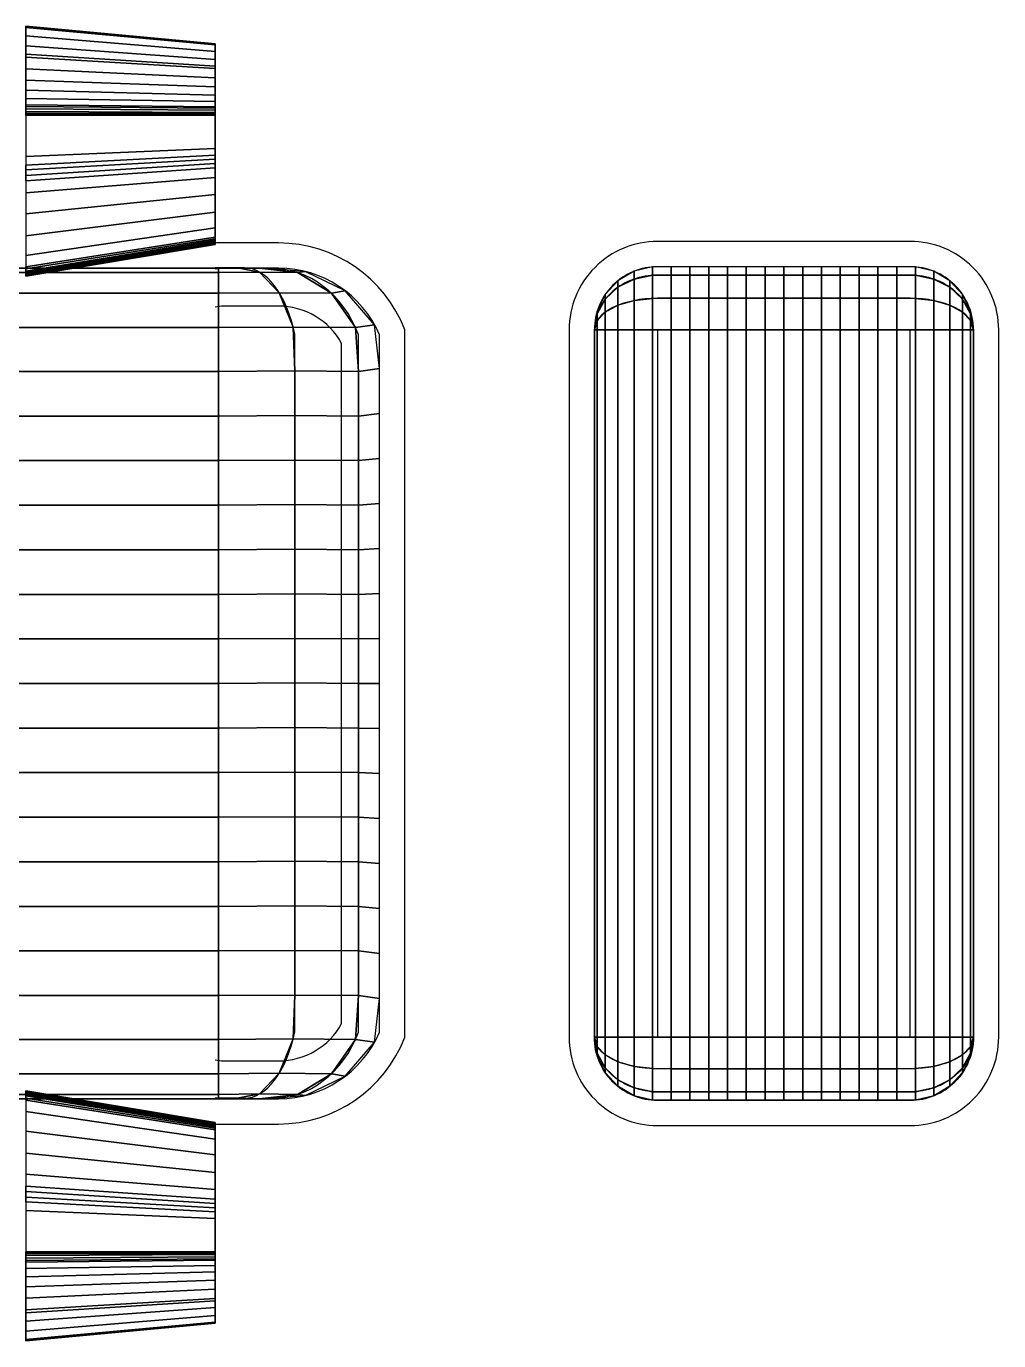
# Model space of a CAD drawing. Extents: x 0 to 1.52, y -0.52 to 0.52.
# Drawn here: x 0.75 to 1.52, y -0.52 to 0.52 of the extents above; entities that cross this region are included whole.
import ezdxf

# ---------------------------------------------------------------- set-up
doc = ezdxf.new("R2010")
doc.units = 0
doc.header["$MEASUREMENT"] = 0
doc.layers.get('0').update_dxf_attribs({"color": 8, "linetype": 'CONTINUOUS'})

msp = doc.modelspace()

# ---------------------------------------------------------------- linework, layer by layer
at = {"color": 5, "extrusion": (1, -1.7466e-15, 0)}
msp.add_lwpolyline([(0.45, 0), (0.45, 0.0566), (0.4501, 0.1065), (0.4504, 0.1504), (0.4508, 0.1892), (0.4516, 0.2235), (0.4528, 0.2542), (0.4545, 0.2822), (0.4567, 0.308), (0.4595, 0.3325), (0.4628, 0.3558), (0.4665, 0.3779), (0.4705, 0.399), (0.4746, 0.4189), (0.4788, 0.4379), (0.4828, 0.4559), (0.4867, 0.4729), (0.4902, 0.4891), (0.4934, 0.5044), (0.4963, 0.5188), (0.4988, 0.5321), (0.501, 0.5444), (0.5029, 0.5557), (0.5045, 0.5658), (0.5057, 0.5747), (0.5066, 0.5824), (0.5072, 0.5891), (0.5075, 0.5949), (0.5075, 0.5999), (0.5072, 0.6043), (0.5067, 0.6083), (0.5059, 0.6119), (0.5048, 0.6154), (0.5035, 0.6188), (0.5019, 0.6222), (0.5001, 0.6255), (0.498, 0.6286), (0.4956, 0.6315), (0.4928, 0.6341), (0.4898, 0.6364), (0.4863, 0.6383), (0.4826, 0.6398), (0.4785, 0.6409), (0.4742, 0.6416), (0.4696, 0.6419), (0.4648, 0.6419), (0.4598, 0.6415), (0.4547, 0.6408), (0.4495, 0.6398), (0.4443, 0.6386), (0.4392, 0.637), (0.4342, 0.6351), (0.4294, 0.6329), (0.4249, 0.6304), (0.4208, 0.6275), (0.4173, 0.6243), (0.4143, 0.6207), (0.4119, 0.6167), (0.4102, 0.6124), (0.409, 0.6079), (0.4083, 0.6032), (0.4082, 0.5985), (0.4084, 0.5937), (0.409, 0.5891), (0.4099, 0.5845), (0.4111, 0.5802), (0.4124, 0.576), (0.4138, 0.5718), (0.4152, 0.5675), (0.4164, 0.563), (0.4175, 0.5581), (0.4183, 0.5528), (0.4187, 0.5469), (0.4186, 0.5403), (0.4181, 0.5331), (0.4171, 0.5253), (0.4156, 0.5171), (0.4137, 0.5084), (0.4114, 0.4995), (0.4086, 0.4902), (0.4055, 0.4808), (0.4019, 0.4712), (0.3979, 0.4614), (0.3936, 0.4513), (0.389, 0.4409), (0.3842, 0.4302), (0.3792, 0.419), (0.3739, 0.4073), (0.3685, 0.3951), (0.3631, 0.3817), (0.3579, 0.3644), (0.3534, 0.3401), (0.3499, 0.3055), (0.3478, 0.2574), (0.3475, 0.1926), (0.3493, 0.1079), (0.3536, 0)], dxfattribs=at)
at = {"color": 5}
for points, elevation in [([(0.7508, -0.3249), (0.9009, -0.3488), (0.95, -0.3488, 0.310609), (1.05, -0.28), (1.05, 0), (1.05, 0.28, 0.310609), (0.95, 0.3488), (0.9009, 0.3488), (0.7599, 0.3264)], 0.1), ([(0.9, -0.3284), (0.9025, -0.3288), (0.95, -0.3288, 0.29957), (1.03, -0.2761), (1.03, 0.2761, 0.29957), (0.95, 0.3288), (0.9025, 0.3288), (0.9, 0.3284)], 0.25), ([(1.5, 0.28, 0.414214), (1.45, 0.33), (1.25, 0.33, 0.414214), (1.2, 0.28, 0.495779)], 0.25), ([(1.5, -0.28, -0.414214), (1.45, -0.33), (1.25, -0.33, -0.414214), (1.2, -0.28, -0.495779)], 0.25)]:
    msp.add_lwpolyline(points, format="xyb", dxfattribs=dict(at, elevation=elevation))
for points, elevation in [([(1.45, 0.35), (1.25, 0.35, 0.414214), (1.18, 0.28), (1.18, -0.28, 0.414214), (1.25, -0.35), (1.45, -0.35, 0.414214), (1.52, -0.28), (1.52, 0.28, 0.414214)], 0.05), ([(1.45, 0.33), (1.25, 0.33, 0.414214), (1.2, 0.28), (1.2, -0.28, 0.414214), (1.25, -0.33), (1.45, -0.33, 0.414214), (1.5, -0.28), (1.5, 0.28, 0.414214)], 0.25)]:
    msp.add_lwpolyline(points, format="xyb", close=True, dxfattribs=dict(at, elevation=elevation))
at = {"color": 5, "elevation": 0.1}
msp.add_lwpolyline([(0.7599, 0.3264), (0.7508, 0.3249)], dxfattribs=at)
at = {"color": 5, "extrusion": (-0.866025, 0, 0.5), "elevation": -0.6294}
msp.add_lwpolyline([(0.3284, 0.7098), (0.3284, 0.7558, 0.29957), (0.2757, 0.8358), (-0.2765, 0.8358, 0.29957), (-0.3292, 0.7558), (-0.3292, 0.7098)], format="xyb", dxfattribs=at)
at = {"color": 5, "extrusion": (-1, 0, 0), "elevation": -0.9025}
msp.add_lwpolyline([(0.3288, 0.3), (0.3288, 0.346, 0.29957), (0.2761, 0.426), (-0.2761, 0.426, 0.29957), (-0.3288, 0.346), (-0.3288, 0.3)], format="xyb", dxfattribs=at)
at = {"color": 5, "extrusion": (-0.5, 0, 0.866025), "elevation": -0.1923}
msp.add_lwpolyline([(0.3288, 0.933), (0.3288, 0.979, 0.29957), (0.2761, 1.059), (-0.2761, 1.059, 0.29957), (-0.3288, 0.979), (-0.3288, 0.933)], format="xyb", dxfattribs=at)
at = {"color": 5, "extrusion": (8.75304e-16, -0.5, 0.866025), "elevation": 0.0765}
msp.add_lwpolyline([(1.5, 0.3675, 0.414214), (1.45, 0.4175), (1.25, 0.4175, 0.414214), (1.2, 0.3675, 0.495779)], format="xyb", dxfattribs=at)
at = {"color": 5, "extrusion": (1.51607e-15, -0.866025, 0.5), "elevation": -0.1175}
msp.add_lwpolyline([(1.5, 0.3565, 0.414214), (1.45, 0.4065), (1.25, 0.4065, 0.414214), (1.2, 0.3565, 0.495779)], format="xyb", dxfattribs=at)
at = {"color": 5}
msp.add_lwpolyline([(0.9, -0.298), (0.9049, -0.2988), (0.95, -0.2988, 0.273212), (1, -0.2692), (1, 0.2692, 0.273212), (0.95, 0.2988), (0.9049, 0.2988), (0.9, 0.298)], format="xyb", dxfattribs=at)
at = {"color": 5, "extrusion": (1.75061e-15, -1, 0), "elevation": -0.28}
msp.add_lwpolyline([(1.5, 0.25, 0.414214), (1.45, 0.3), (1.25, 0.3, 0.414214), (1.2, 0.25, 0.495779)], format="xyb", dxfattribs=at)
at = {"color": 5}
msp.add_lwpolyline([(1.45, 0.28), (1.25, 0.28), (1.25, -0.28), (1.45, -0.28)], close=True, dxfattribs=at)
at = {"color": 5, "extrusion": (1.75061e-15, 1, 0), "elevation": -0.28}
msp.add_lwpolyline([(-1.5, 0.25, -0.414214), (-1.45, 0.3), (-1.25, 0.3, -0.414214), (-1.2, 0.25, -0.495779)], format="xyb", dxfattribs=at)
at = {"color": 5, "extrusion": (1.51607e-15, 0.866025, 0.5), "elevation": -0.1175}
msp.add_lwpolyline([(-1.5, 0.3565, -0.414214), (-1.45, 0.4065), (-1.25, 0.4065, -0.414214), (-1.2, 0.3565, -0.495779)], format="xyb", dxfattribs=at)
at = {"color": 5, "extrusion": (8.75304e-16, 0.5, 0.866025), "elevation": 0.0765}
msp.add_lwpolyline([(-1.5, 0.3675, -0.414214), (-1.45, 0.4175), (-1.25, 0.4175, -0.414214), (-1.2, 0.3675, -0.495779)], format="xyb", dxfattribs=at)
at = {"color": 5, "extrusion": (1, 1.7466e-15, 0)}
msp.add_lwpolyline([(-0.45, 0), (-0.45, 0.0566), (-0.4501, 0.1065), (-0.4504, 0.1504), (-0.4508, 0.1892), (-0.4516, 0.2235), (-0.4528, 0.2542), (-0.4545, 0.2822), (-0.4567, 0.308), (-0.4595, 0.3325), (-0.4628, 0.3558), (-0.4665, 0.3779), (-0.4705, 0.399), (-0.4746, 0.4189), (-0.4788, 0.4379), (-0.4828, 0.4559), (-0.4867, 0.4729), (-0.4902, 0.4891), (-0.4934, 0.5044), (-0.4963, 0.5188), (-0.4988, 0.5321), (-0.501, 0.5444), (-0.5029, 0.5557), (-0.5045, 0.5658), (-0.5057, 0.5747), (-0.5066, 0.5824), (-0.5072, 0.5891), (-0.5075, 0.5949), (-0.5075, 0.5999), (-0.5072, 0.6043), (-0.5067, 0.6083), (-0.5059, 0.6119), (-0.5048, 0.6154), (-0.5035, 0.6188), (-0.5019, 0.6222), (-0.5001, 0.6255), (-0.498, 0.6286), (-0.4956, 0.6315), (-0.4928, 0.6341), (-0.4898, 0.6364), (-0.4863, 0.6383), (-0.4826, 0.6398), (-0.4785, 0.6409), (-0.4742, 0.6416), (-0.4696, 0.6419), (-0.4648, 0.6419), (-0.4598, 0.6415), (-0.4547, 0.6408), (-0.4495, 0.6398), (-0.4443, 0.6386), (-0.4392, 0.637), (-0.4342, 0.6351), (-0.4294, 0.6329), (-0.4249, 0.6304), (-0.4208, 0.6275), (-0.4173, 0.6243), (-0.4143, 0.6207), (-0.4119, 0.6167), (-0.4102, 0.6124), (-0.409, 0.6079), (-0.4083, 0.6032), (-0.4082, 0.5985), (-0.4084, 0.5937), (-0.409, 0.5891), (-0.4099, 0.5845), (-0.4111, 0.5802), (-0.4124, 0.576), (-0.4138, 0.5718), (-0.4152, 0.5675), (-0.4164, 0.563), (-0.4175, 0.5581), (-0.4183, 0.5528), (-0.4187, 0.5469), (-0.4186, 0.5403), (-0.4181, 0.5331), (-0.4171, 0.5253), (-0.4156, 0.5171), (-0.4137, 0.5084), (-0.4114, 0.4995), (-0.4086, 0.4902), (-0.4055, 0.4808), (-0.4019, 0.4712), (-0.3979, 0.4614), (-0.3936, 0.4513), (-0.389, 0.4409), (-0.3842, 0.4302), (-0.3792, 0.419), (-0.3739, 0.4073), (-0.3685, 0.3951), (-0.3631, 0.3817), (-0.3579, 0.3644), (-0.3534, 0.3401), (-0.3499, 0.3055), (-0.3478, 0.2574), (-0.3475, 0.1926), (-0.3493, 0.1079), (-0.3536, 0)], dxfattribs=at)

# ---------------------------------------------------------------- meshes
at = {"color": 5}
mesh = msp.add_polymesh((2, 41), dxfattribs=at)
for k, corner in enumerate([(0.75, 0.45), (0.75, 0.45, 0.0424), (0.75, 0.45, 0.0849), (0.75, 0.4501, 0.1273), (0.75, 0.4503, 0.1698), (0.75, 0.4508, 0.2122), (0.75, 0.4515, 0.2546), (0.75, 0.4528, 0.2971), (0.75, 0.4549, 0.3395), (0.75, 0.4582, 0.3818), (0.75, 0.4633, 0.4239), (0.75, 0.4698, 0.4658), (0.75, 0.4778, 0.5075), (0.75, 0.4867, 0.549), (0.75, 0.496, 0.5904), (0.75, 0.5048, 0.6319), (0.75, 0.5128, 0.6736), (0.75, 0.5194, 0.7156), (0.75, 0.5204, 0.7578), (0.75, 0.4982, 0.7926), (0.75, 0.4569, 0.7976), (0.75, 0.4173, 0.7834), (0.75, 0.398, 0.7476), (0.75, 0.4066, 0.7063), (0.75, 0.4104, 0.6644), (0.75, 0.4023, 0.6228), (0.75, 0.3886, 0.5826), (0.75, 0.3718, 0.5436), (0.75, 0.3544, 0.5049), (0.75, 0.339, 0.4654), (0.75, 0.33, 0.424), (0.75, 0.3256, 0.3818), (0.75, 0.3237, 0.3394), (0.75, 0.3227, 0.297), (0.75, 0.3225, 0.2545), (0.75, 0.323, 0.2121), (0.75, 0.3239, 0.1697), (0.75, 0.3249, 0.1272), (0.75, 0.3266, 0.0848), (0.75, 0.3283, 0.0424), (0.75, 0.33), (0.9, 0.45), (0.9, 0.45, 0.0341), (0.9, 0.45, 0.0682), (0.9, 0.4501, 0.1023), (0.9, 0.4503, 0.1364), (0.9, 0.4506, 0.1705), (0.9, 0.4512, 0.2046), (0.9, 0.4522, 0.2387), (0.9, 0.4539, 0.2728), (0.9, 0.4566, 0.3068), (0.9, 0.4607, 0.3406), (0.9, 0.4659, 0.3743), (0.9, 0.4723, 0.4078), (0.9, 0.4795, 0.4412), (0.9, 0.487, 0.4744), (0.9, 0.4941, 0.5078), (0.9, 0.5005, 0.5413), (0.9, 0.5058, 0.575), (0.9, 0.5065, 0.6089), (0.9, 0.4888, 0.6369), (0.9, 0.4556, 0.6409), (0.9, 0.4237, 0.6295), (0.9, 0.4083, 0.6008), (0.9, 0.4152, 0.5676), (0.9, 0.4182, 0.5339), (0.9, 0.4117, 0.5004), (0.9, 0.4007, 0.4682), (0.9, 0.3872, 0.4368), (0.9, 0.3732, 0.4057), (0.9, 0.3608, 0.374), (0.9, 0.3535, 0.3407), (0.9, 0.3501, 0.3068), (0.9, 0.3485, 0.2727), (0.9, 0.3477, 0.2386), (0.9, 0.3475, 0.2045), (0.9, 0.3479, 0.1704), (0.9, 0.3487, 0.1363), (0.9, 0.3495, 0.1022), (0.9, 0.3509, 0.0682), (0.9, 0.3522, 0.0341), (0.9, 0.3536)]):
    mesh.set_mesh_vertex(divmod(k, 41), corner)
mesh = msp.add_polymesh((2, 41), dxfattribs=at)
for k, corner in enumerate([(0.9, 0.3536), (0.9, 0.3522, 0.0341), (0.9, 0.3509, 0.0682), (0.9, 0.3495, 0.1022), (0.9, 0.3487, 0.1363), (0.9, 0.3479, 0.1704), (0.9, 0.3475, 0.2045), (0.9, 0.3477, 0.2386), (0.9, 0.3485, 0.2727), (0.9, 0.3501, 0.3068), (0.9, 0.3535, 0.3407), (0.9, 0.3608, 0.374), (0.9, 0.3732, 0.4057), (0.9, 0.3872, 0.4368), (0.9, 0.4007, 0.4682), (0.9, 0.4117, 0.5004), (0.9, 0.4182, 0.5339), (0.9, 0.4152, 0.5676), (0.9, 0.4083, 0.6008), (0.9, 0.4237, 0.6295), (0.9, 0.4556, 0.6409), (0.9, 0.4888, 0.6369), (0.9, 0.5065, 0.6089), (0.9, 0.5058, 0.575), (0.9, 0.5005, 0.5413), (0.9, 0.4941, 0.5078), (0.9, 0.487, 0.4744), (0.9, 0.4795, 0.4412), (0.9, 0.4723, 0.4078), (0.9, 0.4659, 0.3743), (0.9, 0.4607, 0.3406), (0.9, 0.4566, 0.3068), (0.9, 0.4539, 0.2728), (0.9, 0.4522, 0.2387), (0.9, 0.4512, 0.2046), (0.9, 0.4506, 0.1705), (0.9, 0.4503, 0.1364), (0.9, 0.4501, 0.1023), (0.9, 0.45, 0.0682), (0.9, 0.45, 0.0341), (0.9, 0.45), (0.9, 0.3536), (0.9, 0.356), (0.9, 0.3584), (0.9, 0.3608), (0.9, 0.3632), (0.9, 0.3656), (0.9, 0.368), (0.9, 0.3704), (0.9, 0.3729), (0.9, 0.3753), (0.9, 0.3777), (0.9, 0.3801), (0.9, 0.3825), (0.9, 0.3849), (0.9, 0.3873), (0.9, 0.3897), (0.9, 0.3921), (0.9, 0.3946), (0.9, 0.397), (0.9, 0.3994), (0.9, 0.4018), (0.9, 0.4042), (0.9, 0.4066), (0.9, 0.409), (0.9, 0.4114), (0.9, 0.4138), (0.9, 0.4163), (0.9, 0.4187), (0.9, 0.4211), (0.9, 0.4235), (0.9, 0.4259), (0.9, 0.4283), (0.9, 0.4307), (0.9, 0.4331), (0.9, 0.4355), (0.9, 0.4379), (0.9, 0.4404), (0.9, 0.4428), (0.9, 0.4452), (0.9, 0.4476), (0.9, 0.45)]):
    mesh.set_mesh_vertex(divmod(k, 41), corner)
mesh = msp.add_polymesh((2, 25), dxfattribs=at)
for k, corner in enumerate([(0.9025, -0.3288, 0.3), (0.9025, -0.3288, 0.3353), (0.9025, -0.3253, 0.3703), (0.9025, -0.309, 0.4013), (0.9025, -0.2818, 0.4234), (0.9025, -0.2471, 0.426), (0.9025, -0.2118, 0.426), (0.9025, -0.1765, 0.426), (0.9025, -0.1412, 0.426), (0.9025, -0.1059, 0.426), (0.9025, -0.0706, 0.426), (0.9025, -0.0353, 0.426), (0.9025, 0, 0.426), (0.9025, 0.0353, 0.426), (0.9025, 0.0706, 0.426), (0.9025, 0.1059, 0.426), (0.9025, 0.1412, 0.426), (0.9025, 0.1765, 0.426), (0.9025, 0.2118, 0.426), (0.9025, 0.2471, 0.426), (0.9025, 0.2818, 0.4234), (0.9025, 0.309, 0.4013), (0.9025, 0.3253, 0.3703), (0.9025, 0.3288, 0.3353), (0.9025, 0.3288, 0.3), (0.4946, -0.3288, 0.3), (0.4946, -0.3288, 0.3353), (0.4946, -0.3253, 0.3703), (0.4946, -0.309, 0.4013), (0.4946, -0.2818, 0.4234), (0.4946, -0.2471, 0.426), (0.4946, -0.2118, 0.426), (0.4946, -0.1765, 0.426), (0.4946, -0.1412, 0.426), (0.4946, -0.1059, 0.426), (0.4946, -0.0706, 0.426), (0.4946, -0.0353, 0.426), (0.4946, 0, 0.426), (0.4946, 0.0353, 0.426), (0.4946, 0.0706, 0.426), (0.4946, 0.1059, 0.426), (0.4946, 0.1412, 0.426), (0.4946, 0.1765, 0.426), (0.4946, 0.2118, 0.426), (0.4946, 0.2471, 0.426), (0.4946, 0.2818, 0.4234), (0.4946, 0.309, 0.4013), (0.4946, 0.3253, 0.3703), (0.4946, 0.3288, 0.3353), (0.4946, 0.3288, 0.3)]):
    mesh.set_mesh_vertex(divmod(k, 25), corner)
mesh = msp.add_polymesh((2, 25), dxfattribs=at)
for k, corner in enumerate([(0.9, -0.3284, 0.3), (0.9176, -0.3284, 0.3306), (0.9351, -0.3249, 0.3609), (0.9506, -0.3086, 0.3877), (0.9617, -0.2814, 0.4068), (0.963, -0.2467, 0.4091), (0.963, -0.2114, 0.4091), (0.963, -0.1761, 0.4091), (0.963, -0.1408, 0.4091), (0.963, -0.1055, 0.4091), (0.963, -0.0702, 0.4091), (0.963, -0.0349, 0.4091), (0.963, 0.0004, 0.4091), (0.963, 0.0357, 0.4091), (0.963, 0.071, 0.4091), (0.963, 0.1063, 0.4091), (0.963, 0.1416, 0.4091), (0.963, 0.1769, 0.4091), (0.963, 0.2122, 0.4091), (0.963, 0.2475, 0.4091), (0.9617, 0.2822, 0.4068), (0.9506, 0.3094, 0.3877), (0.9351, 0.3257, 0.3609), (0.9176, 0.3292, 0.3306), (0.9, 0.3292, 0.3), (0.9025, -0.3288, 0.3), (0.9025, -0.3288, 0.3353), (0.9025, -0.3253, 0.3703), (0.9025, -0.309, 0.4013), (0.9025, -0.2818, 0.4234), (0.9025, -0.2471, 0.426), (0.9025, -0.2118, 0.426), (0.9025, -0.1765, 0.426), (0.9025, -0.1412, 0.426), (0.9025, -0.1059, 0.426), (0.9025, -0.0706, 0.426), (0.9025, -0.0353, 0.426), (0.9025, 0, 0.426), (0.9025, 0.0353, 0.426), (0.9025, 0.0706, 0.426), (0.9025, 0.1059, 0.426), (0.9025, 0.1412, 0.426), (0.9025, 0.1765, 0.426), (0.9025, 0.2118, 0.426), (0.9025, 0.2471, 0.426), (0.9025, 0.2818, 0.4234), (0.9025, 0.309, 0.4013), (0.9025, 0.3253, 0.3703), (0.9025, 0.3288, 0.3353), (0.9025, 0.3288, 0.3)]):
    mesh.set_mesh_vertex(divmod(k, 25), corner)
mesh = msp.add_polymesh((2, 25), dxfattribs=at)
for k, corner in enumerate([(0.9042, -0.3288, 0.3), (0.9347, -0.3288, 0.3176), (0.965, -0.3253, 0.3351), (0.9919, -0.309, 0.3506), (1.011, -0.2818, 0.3617), (1.0133, -0.2471, 0.363), (1.0133, -0.2118, 0.363), (1.0133, -0.1765, 0.363), (1.0133, -0.1412, 0.363), (1.0133, -0.1059, 0.363), (1.0133, -0.0706, 0.363), (1.0133, -0.0353, 0.363), (1.0133, 0, 0.363), (1.0133, 0.0353, 0.363), (1.0133, 0.0706, 0.363), (1.0133, 0.1059, 0.363), (1.0133, 0.1412, 0.363), (1.0133, 0.1765, 0.363), (1.0133, 0.2118, 0.363), (1.0133, 0.2471, 0.363), (1.011, 0.2818, 0.3617), (0.9919, 0.309, 0.3506), (0.965, 0.3253, 0.3351), (0.9347, 0.3288, 0.3176), (0.9042, 0.3288, 0.3), (0.9, -0.3284, 0.3), (0.9176, -0.3284, 0.3306), (0.9351, -0.3249, 0.3609), (0.9506, -0.3086, 0.3877), (0.9617, -0.2814, 0.4068), (0.963, -0.2467, 0.4091), (0.963, -0.2114, 0.4091), (0.963, -0.1761, 0.4091), (0.963, -0.1408, 0.4091), (0.963, -0.1055, 0.4091), (0.963, -0.0702, 0.4091), (0.963, -0.0349, 0.4091), (0.963, 0.0004, 0.4091), (0.963, 0.0357, 0.4091), (0.963, 0.071, 0.4091), (0.963, 0.1063, 0.4091), (0.963, 0.1416, 0.4091), (0.963, 0.1769, 0.4091), (0.963, 0.2122, 0.4091), (0.963, 0.2475, 0.4091), (0.9617, 0.2822, 0.4068), (0.9506, 0.3094, 0.3877), (0.9351, 0.3257, 0.3609), (0.9176, 0.3292, 0.3306), (0.9, 0.3292, 0.3)]):
    mesh.set_mesh_vertex(divmod(k, 25), corner)
mesh = msp.add_polymesh((2, 25), dxfattribs=at)
for k, corner in enumerate([(0.9, -0.3284, 0.3), (0.9356, -0.3288, 0.3), (0.971, -0.3262, 0.3), (1.0029, -0.3109, 0.3), (1.0261, -0.2841, 0.3), (1.03, -0.2494, 0.3), (1.03, -0.2138, 0.3), (1.03, -0.1781, 0.3), (1.03, -0.1425, 0.3), (1.03, -0.1069, 0.3), (1.03, -0.0713, 0.3), (1.03, -0.0356, 0.3), (1.03, 0, 0.3), (1.03, 0.0356, 0.3), (1.03, 0.0713, 0.3), (1.03, 0.1069, 0.3), (1.03, 0.1425, 0.3), (1.03, 0.1781, 0.3), (1.03, 0.2138, 0.3), (1.03, 0.2494, 0.3), (1.0261, 0.2841, 0.3), (1.0029, 0.3109, 0.3), (0.971, 0.3262, 0.3), (0.9356, 0.3288, 0.3), (0.9, 0.3284, 0.3), (0.9042, -0.3288, 0.3), (0.9347, -0.3288, 0.3176), (0.965, -0.3253, 0.3351), (0.9919, -0.309, 0.3506), (1.011, -0.2818, 0.3617), (1.0133, -0.2471, 0.363), (1.0133, -0.2118, 0.363), (1.0133, -0.1765, 0.363), (1.0133, -0.1412, 0.363), (1.0133, -0.1059, 0.363), (1.0133, -0.0706, 0.363), (1.0133, -0.0353, 0.363), (1.0133, 0, 0.363), (1.0133, 0.0353, 0.363), (1.0133, 0.0706, 0.363), (1.0133, 0.1059, 0.363), (1.0133, 0.1412, 0.363), (1.0133, 0.1765, 0.363), (1.0133, 0.2118, 0.363), (1.0133, 0.2471, 0.363), (1.011, 0.2818, 0.3617), (0.9919, 0.309, 0.3506), (0.965, 0.3253, 0.3351), (0.9347, 0.3288, 0.3176), (0.9042, 0.3288, 0.3)]):
    mesh.set_mesh_vertex(divmod(k, 25), corner)
mesh = msp.add_polymesh((2, 25), dxfattribs=at)
for k, corner in enumerate([(1.5, 0.28, 0.25), (1.4978, 0.2947, 0.25), (1.4914, 0.308, 0.25), (1.4814, 0.3189, 0.25), (1.4686, 0.3264, 0.25), (1.4541, 0.3298, 0.25), (1.4393, 0.33, 0.25), (1.4244, 0.33, 0.25), (1.4095, 0.33, 0.25), (1.3946, 0.33, 0.25), (1.3798, 0.33, 0.25), (1.3649, 0.33, 0.25), (1.35, 0.33, 0.25), (1.3351, 0.33, 0.25), (1.3202, 0.33, 0.25), (1.3054, 0.33, 0.25), (1.2905, 0.33, 0.25), (1.2756, 0.33, 0.25), (1.2607, 0.33, 0.25), (1.2459, 0.3298, 0.25), (1.2314, 0.3264, 0.25), (1.2186, 0.3189, 0.25), (1.2086, 0.308, 0.25), (1.2022, 0.2947, 0.25), (1.2, 0.28, 0.25), (1.5, 0.28, 0.25), (1.4978, 0.2927, 0.2573), (1.4914, 0.3043, 0.264), (1.4814, 0.3137, 0.2695), (1.4686, 0.3202, 0.2732), (1.4541, 0.3232, 0.2749), (1.4393, 0.3233, 0.275), (1.4244, 0.3233, 0.275), (1.4095, 0.3233, 0.275), (1.3946, 0.3233, 0.275), (1.3798, 0.3233, 0.275), (1.3649, 0.3233, 0.275), (1.35, 0.3233, 0.275), (1.3351, 0.3233, 0.275), (1.3202, 0.3233, 0.275), (1.3054, 0.3233, 0.275), (1.2905, 0.3233, 0.275), (1.2756, 0.3233, 0.275), (1.2607, 0.3233, 0.275), (1.2459, 0.3232, 0.2749), (1.2314, 0.3202, 0.2732), (1.2186, 0.3137, 0.2695), (1.2086, 0.3043, 0.264), (1.2022, 0.2927, 0.2573), (1.2, 0.28, 0.25)]):
    mesh.set_mesh_vertex(divmod(k, 25), corner)
mesh = msp.add_polymesh((2, 25), dxfattribs=at)
for k, corner in enumerate([(1.5, 0.28, 0.25), (1.4978, 0.2927, 0.2573), (1.4914, 0.3043, 0.264), (1.4814, 0.3137, 0.2695), (1.4686, 0.3202, 0.2732), (1.4541, 0.3232, 0.2749), (1.4393, 0.3233, 0.275), (1.4244, 0.3233, 0.275), (1.4095, 0.3233, 0.275), (1.3946, 0.3233, 0.275), (1.3798, 0.3233, 0.275), (1.3649, 0.3233, 0.275), (1.35, 0.3233, 0.275), (1.3351, 0.3233, 0.275), (1.3202, 0.3233, 0.275), (1.3054, 0.3233, 0.275), (1.2905, 0.3233, 0.275), (1.2756, 0.3233, 0.275), (1.2607, 0.3233, 0.275), (1.2459, 0.3232, 0.2749), (1.2314, 0.3202, 0.2732), (1.2186, 0.3137, 0.2695), (1.2086, 0.3043, 0.264), (1.2022, 0.2927, 0.2573), (1.2, 0.28, 0.25), (1.5, 0.28, 0.25), (1.4978, 0.2873, 0.2627), (1.4914, 0.294, 0.2743), (1.4814, 0.2995, 0.2837), (1.4686, 0.3032, 0.2902), (1.4541, 0.3049, 0.2932), (1.4393, 0.305, 0.2933), (1.4244, 0.305, 0.2933), (1.4095, 0.305, 0.2933), (1.3946, 0.305, 0.2933), (1.3798, 0.305, 0.2933), (1.3649, 0.305, 0.2933), (1.35, 0.305, 0.2933), (1.3351, 0.305, 0.2933), (1.3202, 0.305, 0.2933), (1.3054, 0.305, 0.2933), (1.2905, 0.305, 0.2933), (1.2756, 0.305, 0.2933), (1.2607, 0.305, 0.2933), (1.2459, 0.3049, 0.2932), (1.2314, 0.3032, 0.2902), (1.2186, 0.2995, 0.2837), (1.2086, 0.294, 0.2743), (1.2022, 0.2873, 0.2627), (1.2, 0.28, 0.25)]):
    mesh.set_mesh_vertex(divmod(k, 25), corner)
mesh = msp.add_polymesh((2, 25), dxfattribs=at)
for k, corner in enumerate([(1.5, 0.28, 0.25), (1.4978, 0.2873, 0.2627), (1.4914, 0.294, 0.2743), (1.4814, 0.2995, 0.2837), (1.4686, 0.3032, 0.2902), (1.4541, 0.3049, 0.2932), (1.4393, 0.305, 0.2933), (1.4244, 0.305, 0.2933), (1.4095, 0.305, 0.2933), (1.3946, 0.305, 0.2933), (1.3798, 0.305, 0.2933), (1.3649, 0.305, 0.2933), (1.35, 0.305, 0.2933), (1.3351, 0.305, 0.2933), (1.3202, 0.305, 0.2933), (1.3054, 0.305, 0.2933), (1.2905, 0.305, 0.2933), (1.2756, 0.305, 0.2933), (1.2607, 0.305, 0.2933), (1.2459, 0.3049, 0.2932), (1.2314, 0.3032, 0.2902), (1.2186, 0.2995, 0.2837), (1.2086, 0.294, 0.2743), (1.2022, 0.2873, 0.2627), (1.2, 0.28, 0.25), (1.5, 0.28, 0.25), (1.4978, 0.28, 0.2647), (1.4914, 0.28, 0.278), (1.4814, 0.28, 0.2889), (1.4686, 0.28, 0.2964), (1.4541, 0.28, 0.2998), (1.4393, 0.28, 0.3), (1.4244, 0.28, 0.3), (1.4095, 0.28, 0.3), (1.3946, 0.28, 0.3), (1.3798, 0.28, 0.3), (1.3649, 0.28, 0.3), (1.35, 0.28, 0.3), (1.3351, 0.28, 0.3), (1.3202, 0.28, 0.3), (1.3054, 0.28, 0.3), (1.2905, 0.28, 0.3), (1.2756, 0.28, 0.3), (1.2607, 0.28, 0.3), (1.2459, 0.28, 0.2998), (1.2314, 0.28, 0.2964), (1.2186, 0.28, 0.2889), (1.2086, 0.28, 0.278), (1.2022, 0.28, 0.2647), (1.2, 0.28, 0.25)]):
    mesh.set_mesh_vertex(divmod(k, 25), corner)
mesh = msp.add_polymesh((2, 25), dxfattribs=at)
for k, corner in enumerate([(1.5, -0.28, 0.25), (1.4978, -0.28, 0.2647), (1.4914, -0.28, 0.278), (1.4814, -0.28, 0.2889), (1.4686, -0.28, 0.2964), (1.4541, -0.28, 0.2998), (1.4393, -0.28, 0.3), (1.4244, -0.28, 0.3), (1.4095, -0.28, 0.3), (1.3946, -0.28, 0.3), (1.3798, -0.28, 0.3), (1.3649, -0.28, 0.3), (1.35, -0.28, 0.3), (1.3351, -0.28, 0.3), (1.3202, -0.28, 0.3), (1.3054, -0.28, 0.3), (1.2905, -0.28, 0.3), (1.2756, -0.28, 0.3), (1.2607, -0.28, 0.3), (1.2459, -0.28, 0.2998), (1.2314, -0.28, 0.2964), (1.2186, -0.28, 0.2889), (1.2086, -0.28, 0.278), (1.2022, -0.28, 0.2647), (1.2, -0.28, 0.25), (1.5, 0.28, 0.25), (1.4978, 0.28, 0.2647), (1.4914, 0.28, 0.278), (1.4814, 0.28, 0.2889), (1.4686, 0.28, 0.2964), (1.4541, 0.28, 0.2998), (1.4393, 0.28, 0.3), (1.4244, 0.28, 0.3), (1.4095, 0.28, 0.3), (1.3946, 0.28, 0.3), (1.3798, 0.28, 0.3), (1.3649, 0.28, 0.3), (1.35, 0.28, 0.3), (1.3351, 0.28, 0.3), (1.3202, 0.28, 0.3), (1.3054, 0.28, 0.3), (1.2905, 0.28, 0.3), (1.2756, 0.28, 0.3), (1.2607, 0.28, 0.3), (1.2459, 0.28, 0.2998), (1.2314, 0.28, 0.2964), (1.2186, 0.28, 0.2889), (1.2086, 0.28, 0.278), (1.2022, 0.28, 0.2647), (1.2, 0.28, 0.25)]):
    mesh.set_mesh_vertex(divmod(k, 25), corner)
mesh = msp.add_polymesh((2, 25), dxfattribs=at)
for k, corner in enumerate([(1.5, -0.28, 0.25), (1.4978, -0.2947, 0.25), (1.4914, -0.308, 0.25), (1.4814, -0.3189, 0.25), (1.4686, -0.3264, 0.25), (1.4541, -0.3298, 0.25), (1.4393, -0.33, 0.25), (1.4244, -0.33, 0.25), (1.4095, -0.33, 0.25), (1.3946, -0.33, 0.25), (1.3798, -0.33, 0.25), (1.3649, -0.33, 0.25), (1.35, -0.33, 0.25), (1.3351, -0.33, 0.25), (1.3202, -0.33, 0.25), (1.3054, -0.33, 0.25), (1.2905, -0.33, 0.25), (1.2756, -0.33, 0.25), (1.2607, -0.33, 0.25), (1.2459, -0.3298, 0.25), (1.2314, -0.3264, 0.25), (1.2186, -0.3189, 0.25), (1.2086, -0.308, 0.25), (1.2022, -0.2947, 0.25), (1.2, -0.28, 0.25), (1.5, -0.28, 0.25), (1.4978, -0.2927, 0.2573), (1.4914, -0.3043, 0.264), (1.4814, -0.3137, 0.2695), (1.4686, -0.3202, 0.2732), (1.4541, -0.3232, 0.2749), (1.4393, -0.3233, 0.275), (1.4244, -0.3233, 0.275), (1.4095, -0.3233, 0.275), (1.3946, -0.3233, 0.275), (1.3798, -0.3233, 0.275), (1.3649, -0.3233, 0.275), (1.35, -0.3233, 0.275), (1.3351, -0.3233, 0.275), (1.3202, -0.3233, 0.275), (1.3054, -0.3233, 0.275), (1.2905, -0.3233, 0.275), (1.2756, -0.3233, 0.275), (1.2607, -0.3233, 0.275), (1.2459, -0.3232, 0.2749), (1.2314, -0.3202, 0.2732), (1.2186, -0.3137, 0.2695), (1.2086, -0.3043, 0.264), (1.2022, -0.2927, 0.2573), (1.2, -0.28, 0.25)]):
    mesh.set_mesh_vertex(divmod(k, 25), corner)
mesh = msp.add_polymesh((2, 25), dxfattribs=at)
for k, corner in enumerate([(1.5, -0.28, 0.25), (1.4978, -0.2873, 0.2627), (1.4914, -0.294, 0.2743), (1.4814, -0.2995, 0.2837), (1.4686, -0.3032, 0.2902), (1.4541, -0.3049, 0.2932), (1.4393, -0.305, 0.2933), (1.4244, -0.305, 0.2933), (1.4095, -0.305, 0.2933), (1.3946, -0.305, 0.2933), (1.3798, -0.305, 0.2933), (1.3649, -0.305, 0.2933), (1.35, -0.305, 0.2933), (1.3351, -0.305, 0.2933), (1.3202, -0.305, 0.2933), (1.3054, -0.305, 0.2933), (1.2905, -0.305, 0.2933), (1.2756, -0.305, 0.2933), (1.2607, -0.305, 0.2933), (1.2459, -0.3049, 0.2932), (1.2314, -0.3032, 0.2902), (1.2186, -0.2995, 0.2837), (1.2086, -0.294, 0.2743), (1.2022, -0.2873, 0.2627), (1.2, -0.28, 0.25), (1.5, -0.28, 0.25), (1.4978, -0.28, 0.2647), (1.4914, -0.28, 0.278), (1.4814, -0.28, 0.2889), (1.4686, -0.28, 0.2964), (1.4541, -0.28, 0.2998), (1.4393, -0.28, 0.3), (1.4244, -0.28, 0.3), (1.4095, -0.28, 0.3), (1.3946, -0.28, 0.3), (1.3798, -0.28, 0.3), (1.3649, -0.28, 0.3), (1.35, -0.28, 0.3), (1.3351, -0.28, 0.3), (1.3202, -0.28, 0.3), (1.3054, -0.28, 0.3), (1.2905, -0.28, 0.3), (1.2756, -0.28, 0.3), (1.2607, -0.28, 0.3), (1.2459, -0.28, 0.2998), (1.2314, -0.28, 0.2964), (1.2186, -0.28, 0.2889), (1.2086, -0.28, 0.278), (1.2022, -0.28, 0.2647), (1.2, -0.28, 0.25)]):
    mesh.set_mesh_vertex(divmod(k, 25), corner)
mesh = msp.add_polymesh((2, 25), dxfattribs=at)
for k, corner in enumerate([(1.5, -0.28, 0.25), (1.4978, -0.2927, 0.2573), (1.4914, -0.3043, 0.264), (1.4814, -0.3137, 0.2695), (1.4686, -0.3202, 0.2732), (1.4541, -0.3232, 0.2749), (1.4393, -0.3233, 0.275), (1.4244, -0.3233, 0.275), (1.4095, -0.3233, 0.275), (1.3946, -0.3233, 0.275), (1.3798, -0.3233, 0.275), (1.3649, -0.3233, 0.275), (1.35, -0.3233, 0.275), (1.3351, -0.3233, 0.275), (1.3202, -0.3233, 0.275), (1.3054, -0.3233, 0.275), (1.2905, -0.3233, 0.275), (1.2756, -0.3233, 0.275), (1.2607, -0.3233, 0.275), (1.2459, -0.3232, 0.2749), (1.2314, -0.3202, 0.2732), (1.2186, -0.3137, 0.2695), (1.2086, -0.3043, 0.264), (1.2022, -0.2927, 0.2573), (1.2, -0.28, 0.25), (1.5, -0.28, 0.25), (1.4978, -0.2873, 0.2627), (1.4914, -0.294, 0.2743), (1.4814, -0.2995, 0.2837), (1.4686, -0.3032, 0.2902), (1.4541, -0.3049, 0.2932), (1.4393, -0.305, 0.2933), (1.4244, -0.305, 0.2933), (1.4095, -0.305, 0.2933), (1.3946, -0.305, 0.2933), (1.3798, -0.305, 0.2933), (1.3649, -0.305, 0.2933), (1.35, -0.305, 0.2933), (1.3351, -0.305, 0.2933), (1.3202, -0.305, 0.2933), (1.3054, -0.305, 0.2933), (1.2905, -0.305, 0.2933), (1.2756, -0.305, 0.2933), (1.2607, -0.305, 0.2933), (1.2459, -0.3049, 0.2932), (1.2314, -0.3032, 0.2902), (1.2186, -0.2995, 0.2837), (1.2086, -0.294, 0.2743), (1.2022, -0.2873, 0.2627), (1.2, -0.28, 0.25)]):
    mesh.set_mesh_vertex(divmod(k, 25), corner)
mesh = msp.add_polymesh((2, 41), dxfattribs=at)
for k, corner in enumerate([(0.75, -0.33), (0.75, -0.3283, 0.0424), (0.75, -0.3266, 0.0848), (0.75, -0.3249, 0.1272), (0.75, -0.3239, 0.1697), (0.75, -0.323, 0.2121), (0.75, -0.3225, 0.2545), (0.75, -0.3227, 0.297), (0.75, -0.3237, 0.3394), (0.75, -0.3256, 0.3818), (0.75, -0.33, 0.424), (0.75, -0.339, 0.4654), (0.75, -0.3544, 0.5049), (0.75, -0.3718, 0.5436), (0.75, -0.3886, 0.5826), (0.75, -0.4023, 0.6228), (0.75, -0.4104, 0.6644), (0.75, -0.4066, 0.7063), (0.75, -0.398, 0.7476), (0.75, -0.4173, 0.7834), (0.75, -0.4569, 0.7976), (0.75, -0.4982, 0.7926), (0.75, -0.5204, 0.7578), (0.75, -0.5194, 0.7156), (0.75, -0.5128, 0.6736), (0.75, -0.5048, 0.6319), (0.75, -0.496, 0.5904), (0.75, -0.4867, 0.549), (0.75, -0.4778, 0.5075), (0.75, -0.4698, 0.4658), (0.75, -0.4633, 0.4239), (0.75, -0.4582, 0.3818), (0.75, -0.4549, 0.3395), (0.75, -0.4528, 0.2971), (0.75, -0.4515, 0.2546), (0.75, -0.4508, 0.2122), (0.75, -0.4503, 0.1698), (0.75, -0.4501, 0.1273), (0.75, -0.45, 0.0849), (0.75, -0.45, 0.0424), (0.75, -0.45), (0.9, -0.3536), (0.9, -0.3522, 0.0341), (0.9, -0.3509, 0.0682), (0.9, -0.3495, 0.1022), (0.9, -0.3487, 0.1363), (0.9, -0.3479, 0.1704), (0.9, -0.3475, 0.2045), (0.9, -0.3477, 0.2386), (0.9, -0.3485, 0.2727), (0.9, -0.3501, 0.3068), (0.9, -0.3535, 0.3407), (0.9, -0.3608, 0.374), (0.9, -0.3732, 0.4057), (0.9, -0.3872, 0.4368), (0.9, -0.4007, 0.4682), (0.9, -0.4117, 0.5004), (0.9, -0.4182, 0.5339), (0.9, -0.4152, 0.5676), (0.9, -0.4083, 0.6008), (0.9, -0.4237, 0.6295), (0.9, -0.4556, 0.6409), (0.9, -0.4888, 0.6369), (0.9, -0.5065, 0.6089), (0.9, -0.5058, 0.575), (0.9, -0.5005, 0.5413), (0.9, -0.4941, 0.5078), (0.9, -0.487, 0.4744), (0.9, -0.4795, 0.4412), (0.9, -0.4723, 0.4078), (0.9, -0.4659, 0.3743), (0.9, -0.4607, 0.3406), (0.9, -0.4566, 0.3068), (0.9, -0.4539, 0.2728), (0.9, -0.4522, 0.2387), (0.9, -0.4512, 0.2046), (0.9, -0.4506, 0.1705), (0.9, -0.4503, 0.1364), (0.9, -0.4501, 0.1023), (0.9, -0.45, 0.0682), (0.9, -0.45, 0.0341), (0.9, -0.45)]):
    mesh.set_mesh_vertex(divmod(k, 41), corner)
mesh = msp.add_polymesh((2, 41), dxfattribs=at)
for k, corner in enumerate([(0.9, -0.3536), (0.9, -0.3522, 0.0341), (0.9, -0.3509, 0.0682), (0.9, -0.3495, 0.1022), (0.9, -0.3487, 0.1363), (0.9, -0.3479, 0.1704), (0.9, -0.3475, 0.2045), (0.9, -0.3477, 0.2386), (0.9, -0.3485, 0.2727), (0.9, -0.3501, 0.3068), (0.9, -0.3535, 0.3407), (0.9, -0.3608, 0.374), (0.9, -0.3732, 0.4057), (0.9, -0.3872, 0.4368), (0.9, -0.4007, 0.4682), (0.9, -0.4117, 0.5004), (0.9, -0.4182, 0.5339), (0.9, -0.4152, 0.5676), (0.9, -0.4083, 0.6008), (0.9, -0.4237, 0.6295), (0.9, -0.4556, 0.6409), (0.9, -0.4888, 0.6369), (0.9, -0.5065, 0.6089), (0.9, -0.5058, 0.575), (0.9, -0.5005, 0.5413), (0.9, -0.4941, 0.5078), (0.9, -0.487, 0.4744), (0.9, -0.4795, 0.4412), (0.9, -0.4723, 0.4078), (0.9, -0.4659, 0.3743), (0.9, -0.4607, 0.3406), (0.9, -0.4566, 0.3068), (0.9, -0.4539, 0.2728), (0.9, -0.4522, 0.2387), (0.9, -0.4512, 0.2046), (0.9, -0.4506, 0.1705), (0.9, -0.4503, 0.1364), (0.9, -0.4501, 0.1023), (0.9, -0.45, 0.0682), (0.9, -0.45, 0.0341), (0.9, -0.45), (0.9, -0.3536), (0.9, -0.356), (0.9, -0.3584), (0.9, -0.3608), (0.9, -0.3632), (0.9, -0.3656), (0.9, -0.368), (0.9, -0.3704), (0.9, -0.3729), (0.9, -0.3753), (0.9, -0.3777), (0.9, -0.3801), (0.9, -0.3825), (0.9, -0.3849), (0.9, -0.3873), (0.9, -0.3897), (0.9, -0.3921), (0.9, -0.3946), (0.9, -0.397), (0.9, -0.3994), (0.9, -0.4018), (0.9, -0.4042), (0.9, -0.4066), (0.9, -0.409), (0.9, -0.4114), (0.9, -0.4138), (0.9, -0.4163), (0.9, -0.4187), (0.9, -0.4211), (0.9, -0.4235), (0.9, -0.4259), (0.9, -0.4283), (0.9, -0.4307), (0.9, -0.4331), (0.9, -0.4355), (0.9, -0.4379), (0.9, -0.4404), (0.9, -0.4428), (0.9, -0.4452), (0.9, -0.4476), (0.9, -0.45)]):
    mesh.set_mesh_vertex(divmod(k, 41), corner)

doc.saveas('drawing.dxf')
